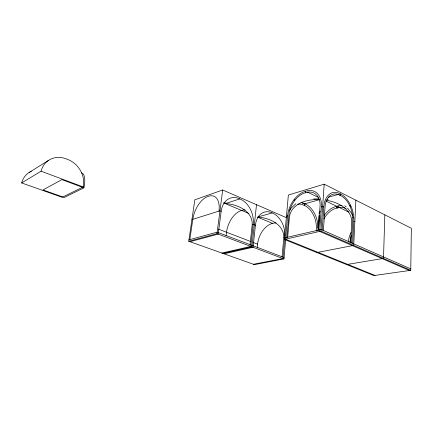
<?xml version="1.0" encoding="UTF-8"?>
<svg xmlns="http://www.w3.org/2000/svg" width="433" height="433" viewBox="0 0 433 433"><rect width="100%" height="100%" fill="white"/><g stroke="black" fill="none" stroke-linecap="round" stroke-linejoin="round"><path stroke-width="0.65" d="M250.025 244.542L252.217 224.619C252.704 210.914 236.992 204.078 225.295 203.597L224.965 202.265M410.76 270.327L411.35 228.278L324.182 184.166L288.362 195.029L284.373 239.444L373.847 275.577L410.76 270.327L320.977 231.108L284.373 239.444M384.818 214.855L383.503 258.42L346.535 264.552M323.202 230.486A2.798 0.926 3.9 0 0 323.364 230.502L325.199 205.042A20.627 12.849 75.3 0 1 338.406 194.531L340.257 195.375L340.311 193.865A22.283 13.878 75.3 0 0 323.781 207.05L322.228 229.999M352.733 243.4L353.815 221.258A22.251 13.834 75.4 0 0 340.311 193.865L340.192 195.343L342.027 196.344A20.6 12.806 75.4 0 1 352.792 218.2L351.688 242.94A2.701 0.839 3.2 0 0 351.677 243.135M355.877 200.203L353.701 245.403L316.821 252.553M350.638 242.918L351.71 221.523C351.444 208.733 337.475 201.957 326.406 200.295M286.798 237.495A2.614 0.828 5.3 0 0 286.814 237.398L289.092 213.079A20.47 13.672 -64.8 0 1 303.457 193.41L305.536 192.712L305.617 191.24A22.159 14.83 -64.7 0 1 321.378 206.86L319.684 231.406L409.461 270.511M320.977 231.108L324.182 184.166M316.204 231.26L316.399 226.811A19.404 12.866 75.6 0 0 305.996 206.27L304.177 205.35A2.474 1.608 -62.3 0 0 304.886 203.786A21.011 13.943 75.5 0 0 301.059 202.525M317.849 230.87L317.941 229.56A20.979 13.899 75.6 0 0 304.886 203.786A2.474 1.667 -66.3 0 1 304.242 205.377L302.402 204.609A19.431 12.903 75.5 0 0 297.72 204.246M317.833 227.926L318.915 215.499M318.564 229.209L319.354 219.574M287.653 237.533L289.504 216.478C291.68 203.315 307.538 199.001 319.061 199.629M284.725 238.551L282.933 258.533L253.478 264.271M318.829 230.118A2.793 0.926 4.1 0 1 318.504 230.096L320.139 204.647A20.513 13.726 -64.7 0 0 307.544 192.192L305.46 192.734L305.617 191.24A22.115 14.771 -64.8 0 0 287.599 215.894L285.52 239.184L375.016 275.415M286.365 217.669L222.686 189.995L194.828 199.808L188.739 241.273L254.485 264.633L283.961 258.918L285.677 239.622M282.083 256.682L283.821 237.457C284.032 224.429 269.277 217.777 258.063 217.133M319.457 218.459L319.727 215.666M319.094 213.734L319.273 211.981M257.218 247.422L257.565 244.147A18.879 12.151 -68.6 0 1 272.595 223.406A18.911 12.194 -68.5 0 1 276.038 222.957M349.967 242.502L350.221 240.126A18.727 14.224 -63.6 0 1 351.466 235.482M284.925 235.985A19.81 13.867 75.8 0 0 272.238 212.933A19.831 13.905 75.7 0 0 255.421 225.241L253.04 247.254L224.056 253.819M256.509 204.695L251.925 246.837L222.963 253.429M320.09 212.24L320.236 210.909M226.091 235.503L226.502 232.234A19.664 11.751 -68.5 0 1 241.711 210.47A19.696 11.794 -68.5 0 1 245.089 209.913M221.869 253.045L250.81 246.415L253.224 224.348A20.66 15.123 73.9 0 0 239.795 198.899A20.687 15.166 73.8 0 0 221.166 211.293L218.2 234.112L189.93 241.695M188.739 241.273L216.987 233.652L222.686 189.995M189.838 239.611L192.809 219.315A20.519 11.236 -68.5 0 1 208.176 196.425A20.557 11.28 -68.4 0 1 218.979 211.115M289.553 210.584L291.176 208.073L295.858 203.699M29.06 172.513L48.702 160.27M21.65 182.942L41.075 171.203A22.678 19.766 52.4 0 1 67.212 159.257A22.63 19.718 52.8 0 1 83.212 186.932L62.179 197.302L21.65 182.942A21.401 19.095 48.8 0 1 31.328 171.279M83.905 187.83L64.23 197.47L42.97 189.925L61.892 179.63L83.905 187.83A21.114 7.783 -69.3 0 0 81.539 172.881M225.295 203.597L239.795 198.899M191.927 219.591L219.969 210.806L221.166 211.293M337.453 207.651A2.495 1.521 72.8 0 1 337.193 207.943L335.104 208.56A19.561 14.002 -64.3 0 0 323.927 218.892M258.106 216.89L272.238 212.933M304.323 203.948L319.197 199.781M328.176 197.264L339.034 194.222M188.95 239.855L217.182 232.164L284.08 257.532M252.217 224.619L253.224 224.348L255.416 225.241M286.462 216.197L287.599 215.894M321.378 206.86L322.655 206.519L323.781 207.05M337.697 206.406L338.99 206.065M283.821 237.457L284.844 237.219M284.508 237.928L321.086 229.501L410.782 268.893M342.102 205.713A21.185 15.177 -64.2 0 0 336.739 206.276A2.484 1.57 76.9 0 0 337.123 207.964L339.218 207.494A19.599 14.051 -64.2 0 1 346.064 208.657M313.676 198.942L318.877 198.888M326.996 199.662L328.138 199.873M41.075 171.203L83.212 186.932M216.987 233.652L283.961 258.918M218.389 229.122L250.729 241.527M253.213 242.48L257.565 244.147M285.661 237.663L286.224 237.89M223.46 202.828L248.98 213.518M257.462 217.068L272.595 223.406M353.815 221.258L354.838 221.745M307.414 192.111L318.195 197.318M325.946 201.064L337.242 206.519M338.449 207.104L348.706 212.056M344.836 205.832L346.211 206.963M347.51 208.127L351.26 212.836L352.554 215.612M337.193 207.943A2.484 1.515 72.9 0 1 336.739 206.276A21.147 15.117 -64.3 0 0 324.106 215.537M337.404 207.661A2.495 1.58 76.8 0 1 337.123 207.964M348.386 241.858A20.243 15.361 -63.6 0 1 351.017 232.543M302.418 203.142A20.99 13.943 75.5 0 1 303.847 203.71M349.907 205.312A22.229 13.84 75.4 0 1 350.595 206.882M353.068 216.944A22.229 13.84 75.4 0 1 353.155 218.075M340.192 195.343A2.652 1.813 -59 0 1 339.975 195.099M340.257 195.375A2.647 1.884 -63 0 1 339.965 195.023M294.142 200.49A22.099 14.782 -64.8 0 1 294.819 199.597M305.763 192.501A2.609 1.667 71.2 0 1 305.536 192.712M305.774 192.431A2.609 1.732 75.3 0 1 305.46 192.734"/></g></svg>
